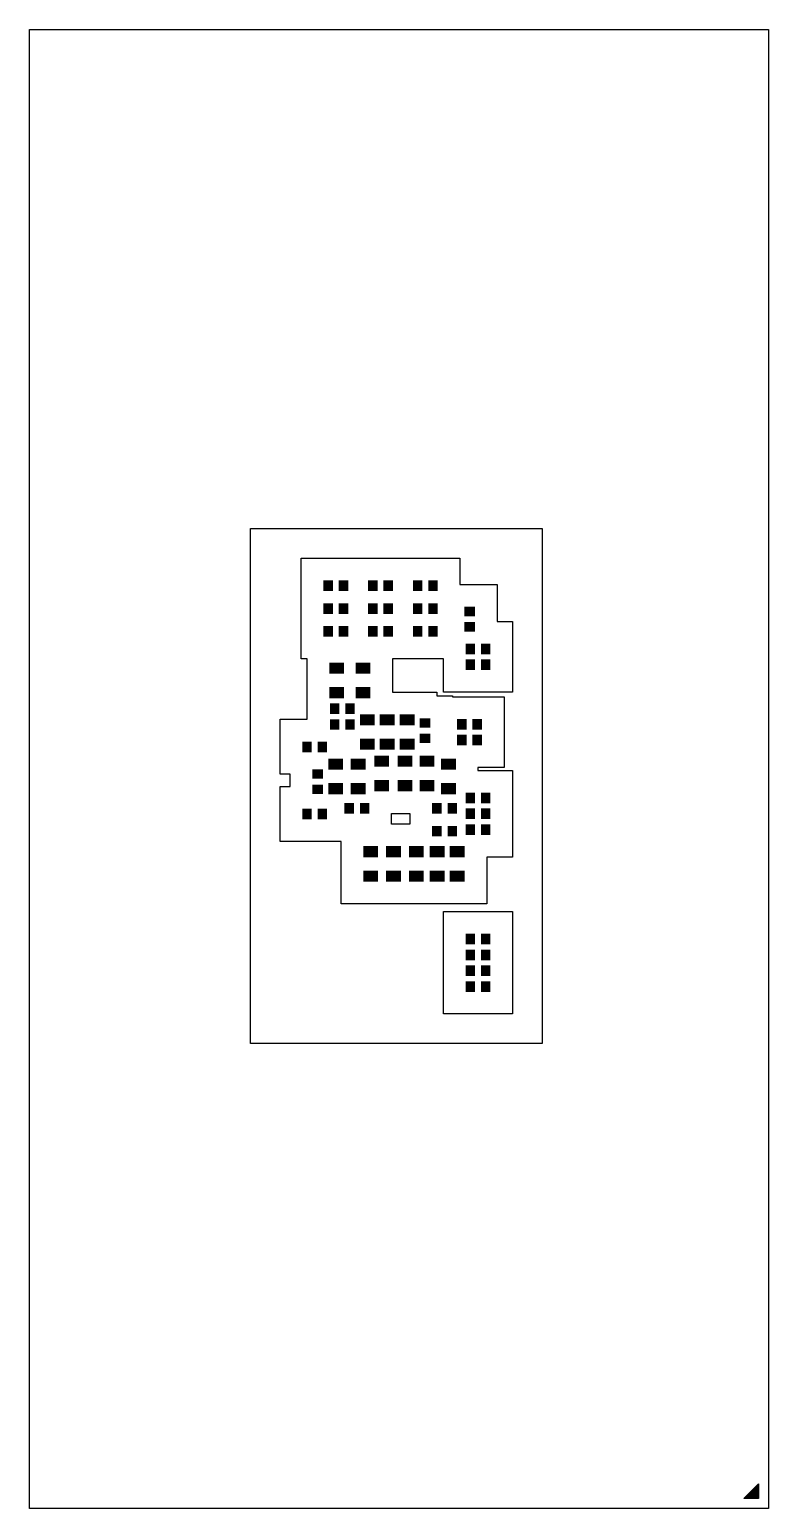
# Model space of a CAD drawing. Extents: x -12500 to -12475, y -25000 to -24950.
import ezdxf

# ---------------------------------------------------------------- set-up
doc = ezdxf.new("R2010")
doc.units = 0
doc.header["$MEASUREMENT"] = 0
doc.layers.get('0').update_dxf_attribs({"linetype": 'CONTINUOUS'})
doc.layers.add('PKG_OUTLINE', color=81, linetype='CONTINUOUS')
doc.layers.add('SOLDERMASK_PADS_BTM', color=12, linetype='CONTINUOUS')

msp = doc.modelspace()

# ---------------------------------------------------------------- hatches: boundary and pattern name
at = {"layer": 'SOLDERMASK_PADS_BTM'}
msp.add_hatch(color=256, dxfattribs=at).paths.add_polyline_path([(-12475.835, -24999.665), (-12475.335, -24999.165), (-12475.335, -24999.665)], flags=0)

# ---------------------------------------------------------------- linework, layer by layer
for points in [[(-12492.52, -24984.28), (-12492.52, -24966.87), (-12482.66, -24966.87), (-12482.66, -24984.28), (-12492.52, -24984.28)], [(-12491.52, -24973.32), (-12491, -24973.32), (-12490.61, -24973.32), (-12490.61, -24972.53), (-12490.61, -24971.48), (-12490.61, -24971.28), (-12490.81, -24971.28), (-12490.81, -24970.5), (-12490.81, -24969.73), (-12490.81, -24969.42), (-12490.81, -24968.64), (-12490.81, -24967.87), (-12490.29, -24967.87), (-12489.3, -24967.87), (-12488.99, -24967.87), (-12488.78, -24967.87), (-12488.47, -24967.87), (-12487.78, -24967.87), (-12487.48, -24967.87), (-12487.26, -24967.87), (-12486.96, -24967.87), (-12485.96, -24967.87), (-12485.44, -24967.87), (-12485.44, -24968.64), (-12485.44, -24968.76), (-12484.18, -24968.76), (-12484.18, -24969.28), (-12484.18, -24970.01), (-12483.66, -24970.01), (-12483.66, -24970.54), (-12483.66, -24971.87), (-12483.66, -24972.4), (-12484.18, -24972.4), (-12485.48, -24972.4), (-12486, -24972.4), (-12486, -24971.87), (-12486, -24971.28), (-12486.96, -24971.28), (-12487.26, -24971.28), (-12487.48, -24971.28), (-12487.72, -24971.28), (-12487.72, -24971.48), (-12487.72, -24972.4), (-12487.57, -24972.4), (-12486.9, -24972.4), (-12486.22, -24972.4), (-12486.22, -24972.53), (-12485.69, -24972.53), (-12485.69, -24972.56), (-12484.46, -24972.56), (-12483.94, -24972.56), (-12483.94, -24973.09), (-12483.94, -24974.42), (-12483.94, -24974.95), (-12484.46, -24974.95), (-12484.83, -24974.95), (-12484.83, -24975.05), (-12484.18, -24975.05), (-12483.66, -24975.05), (-12483.66, -24975.58), (-12483.66, -24976.12), (-12483.66, -24976.91), (-12483.66, -24977.44), (-12483.66, -24977.98), (-12484.18, -24977.98), (-12484.53, -24977.98), (-12484.53, -24978.73), (-12484.53, -24979.56), (-12485.21, -24979.56), (-12485.91, -24979.56), (-12486.53, -24979.56), (-12486.69, -24979.56), (-12487.21, -24979.56), (-12487.46, -24979.56), (-12487.91, -24979.56), (-12488.69, -24979.56), (-12489.46, -24979.56), (-12489.46, -24978.73), (-12489.46, -24977.68), (-12489.46, -24977.45), (-12489.7, -24977.45), (-12491, -24977.45), (-12491.52, -24977.45), (-12491.52, -24975.59), (-12491.18, -24975.59), (-12491.18, -24975.18), (-12491.52, -24975.18), (-12491.52, -24973.32)], [(-12487.13, -24976.5), (-12487.13, -24976.86), (-12487.21, -24976.86), (-12487.46, -24976.86), (-12487.75, -24976.86), (-12487.75, -24976.5), (-12487.55, -24976.5), (-12487.13, -24976.5)], [(-12486, -24980.89), (-12486, -24980.35), (-12486, -24979.82), (-12485.48, -24979.82), (-12484.18, -24979.82), (-12483.66, -24979.82), (-12483.66, -24980.35), (-12483.66, -24980.89), (-12483.66, -24981.42), (-12483.66, -24981.68), (-12483.66, -24982.21), (-12483.66, -24982.75), (-12483.66, -24983.28), (-12484.18, -24983.28), (-12485.48, -24983.28), (-12486, -24983.28), (-12486, -24982.75), (-12486, -24982.21), (-12486, -24981.68), (-12486, -24981.42), (-12486, -24980.89)]]:
    msp.add_lwpolyline(points)
at = {"layer": 'PKG_OUTLINE'}
msp.add_lwpolyline([(-12500, -25000), (-12500, -24950), (-12475, -24950), (-12475, -25000)], close=True, dxfattribs=at)
at = {"layer": 'SOLDERMASK_PADS_BTM'}
msp.add_lwpolyline([(-12475.835, -24999.665), (-12475.335, -24999.165), (-12475.335, -24999.665)], close=True, dxfattribs=at)
for points in [[(-12490.0566, -24968.9794), (-12489.7366, -24968.9794), (-12490.0566, -24968.6194), (-12489.7366, -24968.6194)], [(-12489.5366, -24968.9794), (-12489.2166, -24968.9794), (-12489.5366, -24968.6194), (-12489.2166, -24968.6194)], [(-12488.5466, -24968.9794), (-12488.2266, -24968.9794), (-12488.5466, -24968.6194), (-12488.2266, -24968.6194)], [(-12488.0266, -24968.9794), (-12487.7066, -24968.9794), (-12488.0266, -24968.6194), (-12487.7066, -24968.6194)], [(-12487.0266, -24968.9794), (-12486.7066, -24968.9794), (-12487.0266, -24968.6194), (-12486.7066, -24968.6194)], [(-12486.5066, -24968.9794), (-12486.1866, -24968.9794), (-12486.5066, -24968.6194), (-12486.1866, -24968.6194)], [(-12490.0566, -24969.7544), (-12489.7366, -24969.7544), (-12490.0566, -24969.3944), (-12489.7366, -24969.3944)], [(-12489.5366, -24969.7544), (-12489.2166, -24969.7544), (-12489.5366, -24969.3944), (-12489.2166, -24969.3944)], [(-12488.5466, -24969.754399), (-12488.2266, -24969.754399), (-12488.5466, -24969.394399), (-12488.2266, -24969.394399)], [(-12488.0266, -24969.754399), (-12487.7066, -24969.754399), (-12488.0266, -24969.394399), (-12487.7066, -24969.394399)], [(-12487.0266, -24969.7544), (-12486.7066, -24969.7544), (-12487.0266, -24969.3944), (-12486.7066, -24969.3944)], [(-12486.5066, -24969.7544), (-12486.1866, -24969.7544), (-12486.5066, -24969.3944), (-12486.1866, -24969.3944)], [(-12485.2886, -24969.834124), (-12484.9286, -24969.834124), (-12485.2886, -24969.514124), (-12484.9286, -24969.514124)], [(-12490.0566, -24970.5294), (-12489.7366, -24970.5294), (-12490.0566, -24970.1694), (-12489.7366, -24970.1694)], [(-12489.5366, -24970.5294), (-12489.2166, -24970.5294), (-12489.5366, -24970.1694), (-12489.2166, -24970.1694)], [(-12488.5466, -24970.5294), (-12488.2266, -24970.5294), (-12488.5466, -24970.1694), (-12488.2266, -24970.1694)], [(-12488.0266, -24970.5294), (-12487.7066, -24970.5294), (-12488.0266, -24970.1694), (-12487.7066, -24970.1694)], [(-12487.0266, -24970.5294), (-12486.7066, -24970.5294), (-12487.0266, -24970.1694), (-12486.7066, -24970.1694)], [(-12486.5066, -24970.5294), (-12486.1866, -24970.5294), (-12486.5066, -24970.1694), (-12486.1866, -24970.1694)], [(-12485.2886, -24970.354124), (-12484.9286, -24970.354124), (-12485.2886, -24970.034124), (-12484.9286, -24970.034124)], [(-12485.2486, -24971.119965), (-12484.9286, -24971.119965), (-12485.2486, -24970.759965), (-12484.9286, -24970.759965)], [(-12484.7286, -24971.119965), (-12484.4086, -24971.119965), (-12484.7286, -24970.759965), (-12484.4086, -24970.759965)], [(-12489.861902, -24971.7794), (-12489.361902, -24971.7794), (-12489.861902, -24971.4034), (-12489.361902, -24971.4034)], [(-12488.971462, -24971.7794), (-12488.471462, -24971.7794), (-12488.971462, -24971.4034), (-12488.471462, -24971.4034)], [(-12485.2486, -24971.654965), (-12484.9286, -24971.654965), (-12485.2486, -24971.294965), (-12484.9286, -24971.294965)], [(-12484.7286, -24971.654965), (-12484.4086, -24971.654965), (-12484.7286, -24971.294965), (-12484.4086, -24971.294965)], [(-12489.861902, -24972.6054), (-12489.361902, -24972.6054), (-12489.861902, -24972.2294), (-12489.361902, -24972.2294)], [(-12488.971462, -24972.6054), (-12488.471462, -24972.6054), (-12488.971462, -24972.2294), (-12488.471462, -24972.2294)], [(-12489.839602, -24973.1404), (-12489.519602, -24973.1404), (-12489.839602, -24972.7804), (-12489.519602, -24972.7804)], [(-12489.319602, -24973.1404), (-12488.999602, -24973.1404), (-12489.319602, -24972.7804), (-12488.999602, -24972.7804)], [(-12489.839602, -24973.6754), (-12489.519602, -24973.6754), (-12489.839602, -24973.3154), (-12489.519602, -24973.3154)], [(-12489.319602, -24973.6754), (-12488.999602, -24973.6754), (-12489.319602, -24973.3154), (-12488.999602, -24973.3154)], [(-12488.824602, -24973.522923), (-12488.324602, -24973.522923), (-12488.824602, -24973.146923), (-12488.324602, -24973.146923)], [(-12488.149602, -24973.522923), (-12487.649602, -24973.522923), (-12488.149602, -24973.146923), (-12487.649602, -24973.146923)], [(-12487.474602, -24973.522923), (-12486.974602, -24973.522923), (-12487.474602, -24973.146923), (-12486.974602, -24973.146923)], [(-12486.799602, -24973.602923), (-12486.439602, -24973.602923), (-12486.799602, -24973.282923), (-12486.439602, -24973.282923)], [(-12485.533981, -24973.665341), (-12485.213981, -24973.665341), (-12485.533981, -24973.305341), (-12485.213981, -24973.305341)], [(-12485.013981, -24973.665341), (-12484.693981, -24973.665341), (-12485.013981, -24973.305341), (-12484.693981, -24973.305341)], [(-12488.824602, -24974.348923), (-12488.324602, -24974.348923), (-12488.824602, -24973.972923), (-12488.324602, -24973.972923)], [(-12488.149602, -24974.348923), (-12487.649602, -24974.348923), (-12488.149602, -24973.972923), (-12487.649602, -24973.972923)], [(-12487.474602, -24974.348923), (-12486.974602, -24974.348923), (-12487.474602, -24973.972923), (-12486.974602, -24973.972923)], [(-12486.799602, -24974.122923), (-12486.439602, -24974.122923), (-12486.799602, -24973.802923), (-12486.439602, -24973.802923)], [(-12485.533981, -24974.200341), (-12485.213981, -24974.200341), (-12485.533981, -24973.840341), (-12485.213981, -24973.840341)], [(-12485.013981, -24974.200341), (-12484.693981, -24974.200341), (-12485.013981, -24973.840341), (-12484.693981, -24973.840341)], [(-12490.7746, -24974.4334), (-12490.4546, -24974.4334), (-12490.7746, -24974.0734), (-12490.4546, -24974.0734)], [(-12490.2546, -24974.4334), (-12489.9346, -24974.4334), (-12490.2546, -24974.0734), (-12489.9346, -24974.0734)], [(-12489.89634, -24975.025996), (-12489.39634, -24975.025996), (-12489.89634, -24974.649996), (-12489.39634, -24974.649996)], [(-12489.131722, -24975.025996), (-12488.631722, -24975.025996), (-12489.131722, -24974.649996), (-12488.631722, -24974.649996)], [(-12488.338262, -24974.925996), (-12487.838262, -24974.925996), (-12488.338262, -24974.549996), (-12487.838262, -24974.549996)], [(-12487.549942, -24974.925996), (-12487.049942, -24974.925996), (-12487.549942, -24974.549996), (-12487.049942, -24974.549996)], [(-12486.802482, -24974.925996), (-12486.302482, -24974.925996), (-12486.802482, -24974.549996), (-12486.302482, -24974.549996)], [(-12486.075, -24975.025996), (-12485.575, -24975.025996), (-12486.075, -24974.649996), (-12485.575, -24974.649996)], [(-12490.43134, -24975.3284), (-12490.07134, -24975.3284), (-12490.43134, -24975.0084), (-12490.07134, -24975.0084)], [(-12489.89634, -24975.851996), (-12489.39634, -24975.851996), (-12489.89634, -24975.475996), (-12489.39634, -24975.475996)], [(-12489.131722, -24975.851996), (-12488.631722, -24975.851996), (-12489.131722, -24975.475996), (-12488.631722, -24975.475996)], [(-12488.338262, -24975.751996), (-12487.838262, -24975.751996), (-12488.338262, -24975.375996), (-12487.838262, -24975.375996)], [(-12487.549942, -24975.751996), (-12487.049942, -24975.751996), (-12487.549942, -24975.375996), (-12487.049942, -24975.375996)], [(-12486.802482, -24975.751996), (-12486.302482, -24975.751996), (-12486.802482, -24975.375996), (-12486.302482, -24975.375996)], [(-12486.075, -24975.851996), (-12485.575, -24975.851996), (-12486.075, -24975.475996), (-12485.575, -24975.475996)], [(-12490.43134, -24975.8484), (-12490.07134, -24975.8484), (-12490.43134, -24975.5284), (-12490.07134, -24975.5284)], [(-12485.2486, -24976.1564), (-12484.9286, -24976.1564), (-12485.2486, -24975.7964), (-12484.9286, -24975.7964)], [(-12484.7286, -24976.1564), (-12484.4086, -24976.1564), (-12484.7286, -24975.7964), (-12484.4086, -24975.7964)], [(-12490.7746, -24976.69868), (-12490.4546, -24976.69868), (-12490.7746, -24976.33868), (-12490.4546, -24976.33868)], [(-12490.2546, -24976.69868), (-12489.9346, -24976.69868), (-12490.2546, -24976.33868), (-12489.9346, -24976.33868)], [(-12489.345, -24976.507), (-12489.025, -24976.507), (-12489.345, -24976.147), (-12489.025, -24976.147)], [(-12488.825, -24976.507), (-12488.505, -24976.507), (-12488.825, -24976.147), (-12488.505, -24976.147)], [(-12486.37826, -24976.507), (-12486.05826, -24976.507), (-12486.37826, -24976.147), (-12486.05826, -24976.147)], [(-12485.85826, -24976.507), (-12485.53826, -24976.507), (-12485.85826, -24976.147), (-12485.53826, -24976.147)], [(-12485.2486, -24976.6914), (-12484.9286, -24976.6914), (-12485.2486, -24976.3314), (-12484.9286, -24976.3314)], [(-12484.7286, -24976.6914), (-12484.4086, -24976.6914), (-12484.7286, -24976.3314), (-12484.4086, -24976.3314)], [(-12486.37826, -24977.282), (-12486.05826, -24977.282), (-12486.37826, -24976.922), (-12486.05826, -24976.922)], [(-12485.85826, -24977.282), (-12485.53826, -24977.282), (-12485.85826, -24976.922), (-12485.53826, -24976.922)], [(-12485.2486, -24977.2264), (-12484.9286, -24977.2264), (-12485.2486, -24976.8664), (-12484.9286, -24976.8664)], [(-12484.7286, -24977.2264), (-12484.4086, -24977.2264), (-12484.7286, -24976.8664), (-12484.4086, -24976.8664)], [(-12488.710102, -24977.9838), (-12488.210102, -24977.9838), (-12488.710102, -24977.6078), (-12488.210102, -24977.6078)], [(-12487.935182, -24977.9838), (-12487.435182, -24977.9838), (-12487.935182, -24977.6078), (-12487.435182, -24977.6078)], [(-12487.160262, -24977.9838), (-12486.660262, -24977.9838), (-12487.160262, -24977.6078), (-12486.660262, -24977.6078)], [(-12486.457702, -24977.9838), (-12485.957702, -24977.9838), (-12486.457702, -24977.6078), (-12485.957702, -24977.6078)], [(-12485.782702, -24977.9838), (-12485.282702, -24977.9838), (-12485.782702, -24977.6078), (-12485.282702, -24977.6078)], [(-12488.710102, -24978.8098), (-12488.210102, -24978.8098), (-12488.710102, -24978.4338), (-12488.210102, -24978.4338)], [(-12487.935182, -24978.8098), (-12487.435182, -24978.8098), (-12487.935182, -24978.4338), (-12487.435182, -24978.4338)], [(-12487.160262, -24978.8098), (-12486.660262, -24978.8098), (-12487.160262, -24978.4338), (-12486.660262, -24978.4338)], [(-12486.457702, -24978.8098), (-12485.957702, -24978.8098), (-12486.457702, -24978.4338), (-12485.957702, -24978.4338)], [(-12485.782702, -24978.8098), (-12485.282702, -24978.8098), (-12485.782702, -24978.4338), (-12485.282702, -24978.4338)], [(-12485.2486, -24980.9294), (-12484.9286, -24980.9294), (-12485.2486, -24980.5694), (-12484.9286, -24980.5694)], [(-12484.7286, -24980.9294), (-12484.4086, -24980.9294), (-12484.7286, -24980.5694), (-12484.4086, -24980.5694)], [(-12485.2486, -24981.4644), (-12484.9286, -24981.4644), (-12485.2486, -24981.1044), (-12484.9286, -24981.1044)], [(-12484.7286, -24981.4644), (-12484.4086, -24981.4644), (-12484.7286, -24981.1044), (-12484.4086, -24981.1044)], [(-12485.2486, -24981.9994), (-12484.9286, -24981.9994), (-12485.2486, -24981.6394), (-12484.9286, -24981.6394)], [(-12484.7286, -24981.9994), (-12484.4086, -24981.9994), (-12484.7286, -24981.6394), (-12484.4086, -24981.6394)], [(-12485.2486, -24982.5344), (-12484.9286, -24982.5344), (-12485.2486, -24982.1744), (-12484.9286, -24982.1744)], [(-12484.7286, -24982.5344), (-12484.4086, -24982.5344), (-12484.7286, -24982.1744), (-12484.4086, -24982.1744)]]:
    msp.add_solid(points, dxfattribs=at)

doc.saveas('drawing.dxf')
